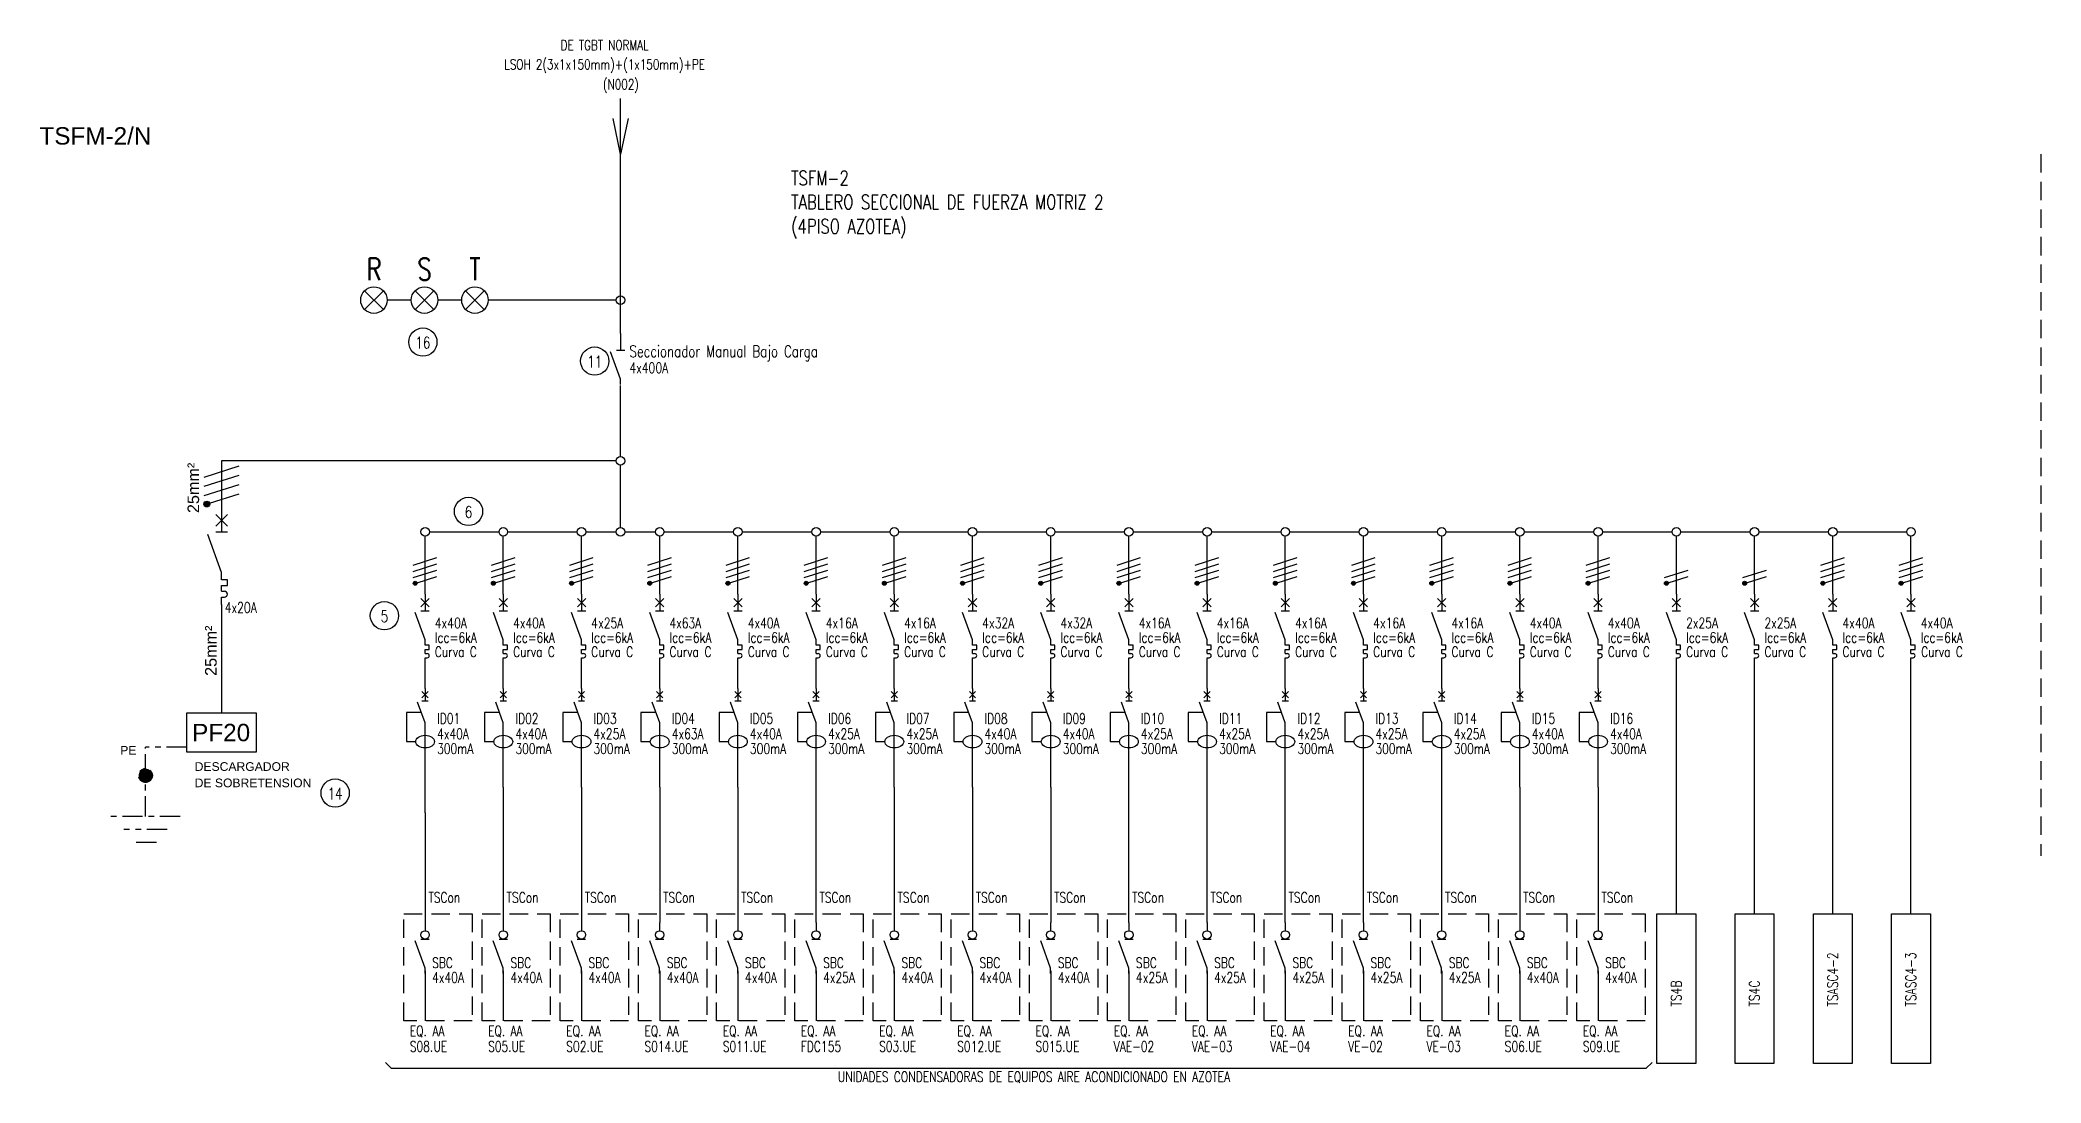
# Model space of a CAD drawing. Extents: x 3690.3 to 3724.8, y 1631.2 to 1649.2.
import ezdxf
from ezdxf.enums import TextEntityAlignment as Align

# ---------------------------------------------------------------- set-up
doc = ezdxf.new("R2010")
doc.units = 0
doc.linetypes.add('OCJ-ESQ UNI-CORREGIDOS IDO.br$0$DASHED', pattern=[19.05, 12.7, -6.35])
doc.linetypes.add('OCJ-ESQ UNI-CORREGIDOS IDO.br$0$EJE_5', pattern=[7.1, 5, -1, 0.1, -1])
for name, color, linetype in [('OCJ-ESQ UNI-CORREGIDOS IDO.br$0$00-IE', 1, 'Continuous'), ('OCJ-ESQ UNI-CORREGIDOS IDO.br$0$00-IE-CABLES', 10, 'Continuous'), ('OCJ-ESQ UNI-CORREGIDOS IDO.br$0$01-ELE-APARATOS', 170, 'Continuous'), ('OCJ-ESQ UNI-CORREGIDOS IDO.br$0$CABLES', 10, 'Continuous'), ('OCJ-ESQ UNI-CORREGIDOS IDO.br$0$ELECTRIC', 4, 'Continuous'), ('OCJ-ESQ UNI-CORREGIDOS IDO.br$0$PAT', 80, 'Continuous'), ('OCJ-ESQ UNI-CORREGIDOS IDO.br$0$TEXTO', 7, 'Continuous'), ('OCJ-ESQ UNI-CORREGIDOS IDO.br$0$Textos', 4, 'Continuous')]:
    doc.layers.add(name, color=color, linetype=linetype)
doc.styles.add('OCJ-ESQ UNI-CORREGIDOS IDO.br$0$ARIAL', font='Arial.ttf', dxfattribs={"height": 0.2})
doc.styles.add('OCJ-ESQ UNI-CORREGIDOS IDO.br$0$COTAS', font='SANSS___.TTF', dxfattribs={"width": 0.7})
doc.styles.add('OCJ-ESQ UNI-CORREGIDOS IDO.br$0$Electricidad', font='ROMANS.SHX', dxfattribs={"width": 0.75, "height": 0.175})

# ---------------------------------------------------------------- blocks, each defined once
blk = doc.blocks.new('OCJ-ESQ UNI-CORREGIDOS IDO.br$0$Unif-Interruptor-Term')
for p, q in [((0, -1.013), (0.045, -1.013)), ((0, -1.103), (0.045, -1.103))]:
    blk.add_line(p, q)
for points in [[(-0.09, 0.177), (0.09, -0.003)], [(-0.09, -0.003), (0.09, 0.177)], [(0, 0.267), (0, -0.093)], [(0, -0.72), (-0.215, -0.128)], [(-0.09, -0.093), (0.09, -0.093)], [(0, -0.833), (0, -0.72)], [(0, -0.923), (0.09, -0.923), (0.09, -0.833), (0, -0.833)], [(0, -1.013), (0, -0.923)], [(0, -1.215), (0, -1.103)]]:
    blk.add_lwpolyline(points)
blk.add_arc((0.045, -1.058), 0.045, 270, 90)
blk = doc.blocks.new('OCJ-ESQ UNI-CORREGIDOS IDO.br$0$Unif-Interruptor-Dif')
for points in [[(-0.068, 0.11), (0.068, -0.025)], [(-0.068, -0.025), (0.068, 0.11)], [(0, 0.177), (0, -0.093)], [(-0.081, -0.343), (-0.405, -0.343), (-0.405, -0.97), (-0.202, -0.97)], [(0, -0.565), (-0.162, -0.121)], [(-0.068, -0.093), (0.068, -0.093)], [(0, -1.308), (0, -0.565)]]:
    blk.add_lwpolyline(points)
blk.add_ellipse((0, -0.97), major_axis=(0.203, 0), ratio=0.670814)
blk = doc.blocks.new('OCJ-ESQ UNI-CORREGIDOS IDO.br$0$ITM')
at = {"layer": 'OCJ-ESQ UNI-CORREGIDOS IDO.br$0$01-ELE-APARATOS'}
for p, q in [((0, 0.225), (0.05, 0.225)), ((0, 0.125), (0.05, 0.125))]:
    blk.add_line(p, q, dxfattribs=at)
for points in [[(-0.1, 1.55), (0.1, 1.35)], [(-0.1, 1.35), (0.1, 1.55)], [(0, 1.65), (0, 1.25)], [(0, 0.55), (-0.239, 1.208)], [(-0.1, 1.25), (0.1, 1.25)], [(0, 0.425), (0, 0.55)], [(0, 0.325), (0.1, 0.325), (0.1, 0.425), (0, 0.425)], [(0, 0.225), (0, 0.325)], [(0, 0), (0, 0.125)]]:
    blk.add_lwpolyline(points, dxfattribs=at)
blk.add_arc((0.05, 0.175), 0.05, 270, 90, dxfattribs=at)
blk = doc.blocks.new('OCJ-ESQ UNI-CORREGIDOS IDO.br$0$SBC')
at = {"layer": 'OCJ-ESQ UNI-CORREGIDOS IDO.br$0$01-ELE-APARATOS'}
for points in [[(3994.316, 1556.345), (3994.316, 1556.201)], [(3994.316, 1555.554), (3994.144, 1556.028)], [(3994.244, 1556.057), (3994.388, 1556.057)], [(3994.316, 1555.464), (3994.316, 1555.554)]]:
    blk.add_lwpolyline(points, dxfattribs=at)
blk.add_circle((3994.316, 1556.129), 0.072, dxfattribs=at)
blk = doc.blocks.new('OCJ-ESQ UNI-CORREGIDOS IDO.br$0$A$C7AFF483F')
for points in [[(0, 0.88), (0, 0.592)], [(0, 0.09), (-0.172, 0.564)], [(-0.072, 0.592), (0.072, 0.592)], [(0, 0), (0, 0.09)]]:
    blk.add_lwpolyline(points)

msp = doc.modelspace()

# ---------------------------------------------------------------- hatches: boundary and pattern name
at = {"layer": 'OCJ-ESQ UNI-CORREGIDOS IDO.br$0$00-IE-CABLES'}
for points in [[(3696.724, 1639.836, 1), (3696.779, 1639.876, 1)], [(3698.074, 1639.836, 1), (3698.129, 1639.876, 1)], [(3699.424, 1639.836, 1), (3699.479, 1639.876, 1)], [(3700.774, 1639.836, 1), (3700.829, 1639.876, 1)], [(3702.124, 1639.836, 1), (3702.179, 1639.876, 1)], [(3703.474, 1639.836, 1), (3703.529, 1639.876, 1)], [(3704.824, 1639.836, 1), (3704.879, 1639.876, 1)], [(3706.174, 1639.836, 1), (3706.229, 1639.876, 1)], [(3707.524, 1639.836, 1), (3707.579, 1639.876, 1)], [(3708.874, 1639.836, 1), (3708.929, 1639.876, 1)], [(3710.224, 1639.836, 1), (3710.279, 1639.876, 1)], [(3711.574, 1639.836, 1), (3711.629, 1639.876, 1)], [(3712.924, 1639.836, 1), (3712.979, 1639.876, 1)], [(3714.274, 1639.836, 1), (3714.329, 1639.876, 1)], [(3715.624, 1639.836, 1), (3715.679, 1639.876, 1)], [(3716.974, 1639.836, 1), (3717.029, 1639.876, 1)], [(3718.326, 1639.836, 1), (3718.38, 1639.876, 1)], [(3719.676, 1639.836, 1), (3719.73, 1639.876, 1)], [(3721.026, 1639.836, 1), (3721.08, 1639.876, 1)], [(3722.376, 1639.836, 1), (3722.431, 1639.876, 1)]]:
    msp.add_hatch(color=256, dxfattribs=at).paths.add_polyline_path(points)
at = {"layer": 'OCJ-ESQ UNI-CORREGIDOS IDO.br$0$CABLES'}
msp.add_hatch(color=256, dxfattribs=at).paths.add_polyline_path([(3693.195, 1641.254, 1), (3693.115, 1641.195, 1)])
at = {"layer": 'OCJ-ESQ UNI-CORREGIDOS IDO.br$0$PAT', "linetype": 'OCJ-ESQ UNI-CORREGIDOS IDO.br$0$EJE_5', "ltscale": 0.07}
h = msp.add_hatch(color=256, dxfattribs=at)
h.paths.add_polyline_path([(3691.976, 1636.539), (3692.216, 1636.539, 1)])
h.paths.add_polyline_path([(3692.216, 1636.539), (3692.096, 1636.539), (3692.096, 1636.419, 0.414214)])
h.paths.add_polyline_path([(3692.096, 1636.539), (3691.976, 1636.539, 0.414214), (3692.096, 1636.419)])

# ---------------------------------------------------------------- linework, layer by layer
at = {"layer": 'OCJ-ESQ UNI-CORREGIDOS IDO.br$0$00-IE'}
for p, q in [((3700.223, 1641.968), (3693.409, 1641.968)), ((3693.409, 1641.968), (3693.409, 1641.142)), ((3693.409, 1639.492), (3693.409, 1637.621))]:
    msp.add_line(p, q, dxfattribs=at)
at = {"layer": 'OCJ-ESQ UNI-CORREGIDOS IDO.br$0$00-IE-CABLES'}
for p, q in [((3700.298, 1644.168), (3700.298, 1645.17)), ((3696.683, 1644.743), (3696.269, 1644.743)), ((3697.555, 1644.743), (3697.141, 1644.743)), ((3700.223, 1644.743), (3698.012, 1644.743)), ((3700.298, 1642.632), (3700.298, 1643.27)), ((3700.298, 1642.042), (3700.298, 1642.632)), ((3700.298, 1640.817), (3700.298, 1641.894)), ((3696.923, 1639.667), (3696.923, 1640.669)), ((3696.997, 1640.743), (3698.198, 1640.743)), ((3698.273, 1639.667), (3698.273, 1640.669)), ((3698.347, 1640.743), (3699.548, 1640.743)), ((3699.623, 1639.667), (3699.623, 1640.669)), ((3699.697, 1640.743), (3700.223, 1640.743)), ((3699.697, 1640.743), (3700.223, 1640.743)), ((3700.372, 1640.743), (3700.898, 1640.743)), ((3700.973, 1639.667), (3700.973, 1640.669)), ((3701.047, 1640.743), (3702.248, 1640.743)), ((3702.323, 1639.667), (3702.323, 1640.669)), ((3702.397, 1640.743), (3703.598, 1640.743)), ((3703.673, 1639.667), (3703.673, 1640.669)), ((3703.747, 1640.743), (3704.948, 1640.743)), ((3705.023, 1639.667), (3705.023, 1640.669)), ((3705.097, 1640.743), (3706.298, 1640.743)), ((3706.373, 1639.667), (3706.373, 1640.669)), ((3706.447, 1640.743), (3707.648, 1640.743)), ((3707.723, 1639.667), (3707.723, 1640.669)), ((3707.797, 1640.743), (3708.998, 1640.743)), ((3709.073, 1639.667), (3709.073, 1640.669)), ((3709.147, 1640.743), (3710.348, 1640.743)), ((3710.423, 1639.667), (3710.423, 1640.669)), ((3710.497, 1640.743), (3711.698, 1640.743)), ((3711.773, 1639.667), (3711.773, 1640.669)), ((3711.847, 1640.743), (3713.048, 1640.743)), ((3713.123, 1639.667), (3713.123, 1640.669)), ((3713.197, 1640.743), (3714.398, 1640.743)), ((3714.473, 1639.667), (3714.473, 1640.669)), ((3714.547, 1640.743), (3715.748, 1640.743)), ((3715.823, 1639.667), (3715.823, 1640.669)), ((3715.897, 1640.743), (3717.098, 1640.743)), ((3717.173, 1639.667), (3717.173, 1640.669)), ((3717.247, 1640.743), (3718.448, 1640.743)), ((3718.524, 1639.667), (3718.524, 1640.669)), ((3718.598, 1640.743), (3719.8, 1640.743)), ((3719.874, 1639.667), (3719.874, 1640.669)), ((3719.948, 1640.743), (3721.15, 1640.743)), ((3721.224, 1639.667), (3721.224, 1640.669)), ((3721.298, 1640.743), (3722.5, 1640.743)), ((3722.575, 1639.667), (3722.575, 1640.669)), ((3696.923, 1638.041), (3696.923, 1638.526)), ((3698.273, 1638.041), (3698.273, 1638.526)), ((3699.623, 1638.041), (3699.623, 1638.526)), ((3700.973, 1638.041), (3700.973, 1638.526)), ((3702.323, 1638.041), (3702.323, 1638.526)), ((3703.673, 1638.041), (3703.673, 1638.526)), ((3705.023, 1638.041), (3705.023, 1638.526)), ((3706.373, 1638.041), (3706.373, 1638.526)), ((3707.723, 1638.041), (3707.723, 1638.526)), ((3709.073, 1638.041), (3709.073, 1638.526)), ((3710.423, 1638.041), (3710.423, 1638.526)), ((3711.773, 1638.041), (3711.773, 1638.526)), ((3713.123, 1638.041), (3713.123, 1638.526)), ((3714.473, 1638.041), (3714.473, 1638.526)), ((3715.823, 1638.041), (3715.823, 1638.526)), ((3717.173, 1638.041), (3717.173, 1638.526)), ((3718.524, 1634.152), (3718.524, 1638.481)), ((3719.874, 1634.152), (3719.874, 1638.481)), ((3721.224, 1634.152), (3721.224, 1638.481)), ((3722.575, 1634.152), (3722.575, 1638.481)), ((3696.923, 1636.34), (3696.923, 1637.142)), ((3698.273, 1636.34), (3698.273, 1637.142)), ((3699.623, 1636.34), (3699.623, 1637.142)), ((3700.973, 1636.34), (3700.973, 1637.142)), ((3702.323, 1636.34), (3702.323, 1637.142)), ((3703.673, 1634.004), (3703.673, 1637.142)), ((3705.023, 1636.34), (3705.023, 1637.142)), ((3706.373, 1636.34), (3706.373, 1637.142)), ((3707.723, 1636.34), (3707.723, 1637.142)), ((3709.073, 1634.004), (3709.073, 1637.142)), ((3710.423, 1634.004), (3710.423, 1637.142)), ((3711.773, 1634.004), (3711.773, 1637.142)), ((3713.123, 1634.004), (3713.123, 1637.142)), ((3714.473, 1634.004), (3714.473, 1637.142)), ((3715.823, 1636.34), (3715.823, 1637.142)), ((3717.173, 1636.34), (3717.173, 1637.142)), ((3696.923, 1635.895), (3696.923, 1636.697)), ((3698.273, 1636.34), (3698.273, 1634.004)), ((3699.623, 1636.34), (3699.623, 1634.004)), ((3700.973, 1636.34), (3700.973, 1634.004)), ((3702.323, 1636.34), (3702.323, 1634.004)), ((3705.023, 1636.34), (3705.023, 1634.004)), ((3706.373, 1636.34), (3706.373, 1634.004)), ((3707.723, 1636.34), (3707.723, 1634.004)), ((3715.823, 1636.34), (3715.823, 1634.004)), ((3717.173, 1636.34), (3717.173, 1634.004)), ((3696.923, 1635.895), (3696.923, 1634.004)), ((3696.923, 1633.165), (3696.923, 1632.306)), ((3698.273, 1633.165), (3698.273, 1632.306)), ((3699.623, 1633.165), (3699.623, 1632.306)), ((3700.973, 1633.165), (3700.973, 1632.306)), ((3702.323, 1633.165), (3702.323, 1632.306)), ((3703.673, 1633.165), (3703.673, 1632.306)), ((3705.023, 1633.165), (3705.023, 1632.306)), ((3706.373, 1633.165), (3706.373, 1632.306)), ((3707.723, 1633.165), (3707.723, 1632.306)), ((3709.073, 1633.165), (3709.073, 1632.306)), ((3710.423, 1633.165), (3710.423, 1632.306)), ((3711.773, 1633.165), (3711.773, 1632.306)), ((3713.123, 1633.165), (3713.123, 1632.306)), ((3714.473, 1633.165), (3714.473, 1632.306)), ((3715.823, 1633.165), (3715.823, 1632.306)), ((3717.173, 1633.165), (3717.173, 1632.306))]:
    msp.add_line(p, q, dxfattribs=at)
for points in [[(3700.298, 1644.743), (3700.298, 1648.221)], [(3700.428, 1647.879), (3700.298, 1647.261), (3700.167, 1647.879)], [(3696.719, 1640.17), (3697.126, 1640.299)], [(3696.719, 1640.062), (3697.126, 1640.191)], [(3698.069, 1640.17), (3698.476, 1640.299)], [(3698.069, 1640.062), (3698.476, 1640.191)], [(3699.419, 1640.17), (3699.826, 1640.299)], [(3699.419, 1640.062), (3699.826, 1640.191)], [(3700.769, 1640.17), (3701.176, 1640.299)], [(3700.769, 1640.062), (3701.176, 1640.191)], [(3702.119, 1640.17), (3702.526, 1640.299)], [(3702.119, 1640.062), (3702.526, 1640.191)], [(3703.469, 1640.17), (3703.876, 1640.299)], [(3703.469, 1640.062), (3703.876, 1640.191)], [(3704.819, 1640.17), (3705.226, 1640.299)], [(3704.819, 1640.062), (3705.226, 1640.191)], [(3706.169, 1640.17), (3706.576, 1640.299)], [(3706.169, 1640.062), (3706.576, 1640.191)], [(3707.519, 1640.17), (3707.926, 1640.299)], [(3707.519, 1640.062), (3707.926, 1640.191)], [(3708.869, 1640.17), (3709.276, 1640.299)], [(3708.869, 1640.062), (3709.276, 1640.191)], [(3710.219, 1640.17), (3710.626, 1640.299)], [(3710.219, 1640.062), (3710.626, 1640.191)], [(3711.569, 1640.17), (3711.976, 1640.299)], [(3711.569, 1640.062), (3711.976, 1640.191)], [(3712.919, 1640.17), (3713.326, 1640.299)], [(3712.919, 1640.062), (3713.326, 1640.191)], [(3714.269, 1640.17), (3714.676, 1640.299)], [(3714.269, 1640.062), (3714.676, 1640.191)], [(3715.619, 1640.17), (3716.026, 1640.299)], [(3715.619, 1640.062), (3716.026, 1640.191)], [(3716.969, 1640.17), (3717.376, 1640.299)], [(3716.969, 1640.062), (3717.376, 1640.191)], [(3721.021, 1640.17), (3721.428, 1640.299)], [(3721.021, 1640.062), (3721.428, 1640.191)], [(3722.372, 1640.17), (3722.779, 1640.299)], [(3722.372, 1640.062), (3722.779, 1640.191)], [(3696.719, 1639.954), (3697.126, 1640.083)], [(3696.783, 1639.866), (3697.126, 1639.975)], [(3698.069, 1639.954), (3698.476, 1640.083)], [(3698.133, 1639.866), (3698.476, 1639.975)], [(3699.419, 1639.954), (3699.826, 1640.083)], [(3699.483, 1639.866), (3699.826, 1639.975)], [(3700.769, 1639.954), (3701.176, 1640.083)], [(3700.833, 1639.866), (3701.176, 1639.975)], [(3702.119, 1639.954), (3702.526, 1640.083)], [(3702.183, 1639.866), (3702.526, 1639.975)], [(3703.469, 1639.954), (3703.876, 1640.083)], [(3703.533, 1639.866), (3703.876, 1639.975)], [(3704.819, 1639.954), (3705.226, 1640.083)], [(3704.883, 1639.866), (3705.226, 1639.975)], [(3706.169, 1639.954), (3706.576, 1640.083)], [(3706.233, 1639.866), (3706.576, 1639.975)], [(3707.519, 1639.954), (3707.926, 1640.083)], [(3707.583, 1639.866), (3707.926, 1639.975)], [(3708.869, 1639.954), (3709.276, 1640.083)], [(3708.933, 1639.866), (3709.276, 1639.975)], [(3710.219, 1639.954), (3710.626, 1640.083)], [(3710.283, 1639.866), (3710.626, 1639.975)], [(3711.569, 1639.954), (3711.976, 1640.083)], [(3711.633, 1639.866), (3711.976, 1639.975)], [(3712.919, 1639.954), (3713.326, 1640.083)], [(3712.983, 1639.866), (3713.326, 1639.975)], [(3714.269, 1639.954), (3714.676, 1640.083)], [(3714.333, 1639.866), (3714.676, 1639.975)], [(3715.619, 1639.954), (3716.026, 1640.083)], [(3715.683, 1639.866), (3716.026, 1639.975)], [(3716.969, 1639.954), (3717.376, 1640.083)], [(3717.033, 1639.866), (3717.376, 1639.975)], [(3718.321, 1639.954), (3718.728, 1640.083)], [(3718.385, 1639.866), (3718.728, 1639.975)], [(3719.671, 1639.954), (3720.078, 1640.083)], [(3719.735, 1639.866), (3720.078, 1639.975)], [(3721.021, 1639.954), (3721.428, 1640.083)], [(3721.085, 1639.866), (3721.428, 1639.975)], [(3722.372, 1639.954), (3722.779, 1640.083)], [(3722.436, 1639.866), (3722.779, 1639.975)]]:
    msp.add_lwpolyline(points, dxfattribs=at)
at = {"layer": 'OCJ-ESQ UNI-CORREGIDOS IDO.br$0$00-IE-CABLES', "color": 3}
msp.add_lwpolyline([(3692.81, 1637.621), (3694.007, 1637.621), (3694.007, 1636.94), (3692.81, 1636.94)], close=True, dxfattribs=at)
at = {"layer": 'OCJ-ESQ UNI-CORREGIDOS IDO.br$0$00-IE-CABLES'}
for centre, radius in [((3700.298, 1644.743), 0.0741), ((3700.298, 1641.968), 0.0741), ((3696.923, 1640.743), 0.0741), ((3698.273, 1640.743), 0.0741), ((3699.623, 1640.743), 0.0741), ((3700.298, 1640.743), 0.0741), ((3700.973, 1640.743), 0.0741), ((3702.323, 1640.743), 0.0741), ((3703.673, 1640.743), 0.0741), ((3705.023, 1640.743), 0.0741), ((3706.373, 1640.743), 0.0741), ((3707.723, 1640.743), 0.0741), ((3709.073, 1640.743), 0.0741), ((3710.423, 1640.743), 0.0741), ((3711.773, 1640.743), 0.0741), ((3713.123, 1640.743), 0.0741), ((3714.473, 1640.743), 0.0741), ((3715.823, 1640.743), 0.0741), ((3717.173, 1640.743), 0.0741), ((3718.524, 1640.743), 0.0741), ((3719.874, 1640.743), 0.0741), ((3721.224, 1640.743), 0.0741), ((3722.575, 1640.743), 0.0741), ((3696.751, 1639.856), 0.0338), ((3698.101, 1639.856), 0.0338), ((3699.451, 1639.856), 0.0338), ((3700.801, 1639.856), 0.0338), ((3702.151, 1639.856), 0.0338), ((3703.501, 1639.856), 0.0338), ((3704.851, 1639.856), 0.0338), ((3706.201, 1639.856), 0.0338), ((3707.551, 1639.856), 0.0338), ((3708.901, 1639.856), 0.0338), ((3710.251, 1639.856), 0.0338), ((3711.601, 1639.856), 0.0338), ((3712.951, 1639.856), 0.0338), ((3714.301, 1639.856), 0.0338), ((3715.651, 1639.856), 0.0338), ((3717.001, 1639.856), 0.0338), ((3718.353, 1639.856), 0.0338), ((3719.703, 1639.856), 0.0338), ((3721.053, 1639.856), 0.0338), ((3722.404, 1639.856), 0.0338)]:
    msp.add_circle(centre, radius, dxfattribs=at)
at = {"layer": 'OCJ-ESQ UNI-CORREGIDOS IDO.br$0$01-ELE-APARATOS'}
for p, q in [((3696.202, 1644.582), (3695.879, 1644.905)), ((3695.879, 1644.582), (3696.202, 1644.905)), ((3697.074, 1644.582), (3696.75, 1644.905)), ((3696.75, 1644.582), (3697.074, 1644.905)), ((3697.945, 1644.582), (3697.622, 1644.905)), ((3697.622, 1644.582), (3697.945, 1644.905))]:
    msp.add_line(p, q, dxfattribs=at)
for centre in [(3696.04, 1644.743), (3696.912, 1644.743), (3697.784, 1644.743)]:
    msp.add_circle(centre, 0.229, dxfattribs=at)
at = {"layer": 'OCJ-ESQ UNI-CORREGIDOS IDO.br$0$CABLES'}
for points in [[(3693.107, 1641.689), (3693.71, 1641.88)], [(3693.107, 1641.529), (3693.71, 1641.72)], [(3693.107, 1641.369), (3693.71, 1641.56)], [(3693.203, 1641.239), (3693.71, 1641.4)]]:
    msp.add_lwpolyline(points, dxfattribs=at)
msp.add_circle((3693.155, 1641.224), 0.05, dxfattribs=at)
at = {"layer": 'OCJ-ESQ UNI-CORREGIDOS IDO.br$0$ELECTRIC'}
for p, q in [((3718.19, 1634.152), (3718.859, 1634.152)), ((3718.19, 1631.569), (3718.19, 1634.152)), ((3718.859, 1634.152), (3718.859, 1631.569)), ((3719.54, 1634.152), (3720.209, 1634.152)), ((3719.54, 1631.569), (3719.54, 1634.152)), ((3720.209, 1634.152), (3720.209, 1631.569)), ((3720.89, 1634.152), (3721.559, 1634.152)), ((3720.89, 1631.569), (3720.89, 1634.152)), ((3721.559, 1634.152), (3721.559, 1631.569)), ((3722.24, 1634.152), (3722.91, 1634.152)), ((3722.24, 1631.569), (3722.24, 1634.152)), ((3722.91, 1634.152), (3722.91, 1631.569)), ((3718.859, 1631.569), (3718.19, 1631.569)), ((3720.209, 1631.569), (3719.54, 1631.569)), ((3721.559, 1631.569), (3720.89, 1631.569)), ((3722.91, 1631.569), (3722.24, 1631.569))]:
    msp.add_line(p, q, dxfattribs=at)
at = {"layer": 'OCJ-ESQ UNI-CORREGIDOS IDO.br$0$ELECTRIC', "linetype": 'OCJ-ESQ UNI-CORREGIDOS IDO.br$0$DASHED', "ltscale": 0.025}
msp.add_lwpolyline([(3724.819, 1647.261), (3724.819, 1635.151)], dxfattribs=at)
for points in [[(3696.556, 1634.152), (3697.734, 1634.152), (3697.734, 1632.306), (3696.556, 1632.306)], [(3697.906, 1634.152), (3699.084, 1634.152), (3699.084, 1632.306), (3697.906, 1632.306)], [(3699.256, 1634.152), (3700.434, 1634.152), (3700.434, 1632.306), (3699.256, 1632.306)], [(3700.606, 1634.152), (3701.784, 1634.152), (3701.784, 1632.306), (3700.606, 1632.306)], [(3701.956, 1634.152), (3703.134, 1634.152), (3703.134, 1632.306), (3701.956, 1632.306)], [(3703.306, 1634.152), (3704.484, 1634.152), (3704.484, 1632.306), (3703.306, 1632.306)], [(3704.656, 1634.152), (3705.834, 1634.152), (3705.834, 1632.306), (3704.656, 1632.306)], [(3706.006, 1634.152), (3707.184, 1634.152), (3707.184, 1632.306), (3706.006, 1632.306)], [(3707.356, 1634.152), (3708.534, 1634.152), (3708.534, 1632.306), (3707.356, 1632.306)], [(3708.706, 1634.152), (3709.884, 1634.152), (3709.884, 1632.306), (3708.706, 1632.306)], [(3710.056, 1634.152), (3711.234, 1634.152), (3711.234, 1632.306), (3710.056, 1632.306)], [(3711.406, 1634.152), (3712.584, 1634.152), (3712.584, 1632.306), (3711.406, 1632.306)], [(3712.756, 1634.152), (3713.934, 1634.152), (3713.934, 1632.306), (3712.756, 1632.306)], [(3714.106, 1634.152), (3715.284, 1634.152), (3715.284, 1632.306), (3714.106, 1632.306)], [(3715.456, 1634.152), (3716.634, 1634.152), (3716.634, 1632.306), (3715.456, 1632.306)], [(3716.806, 1634.152), (3717.984, 1634.152), (3717.984, 1632.306), (3716.806, 1632.306)]]:
    msp.add_lwpolyline(points, close=True, dxfattribs=at)
at = {"layer": 'OCJ-ESQ UNI-CORREGIDOS IDO.br$0$PAT', "linetype": 'OCJ-ESQ UNI-CORREGIDOS IDO.br$0$EJE_5', "ltscale": 0.07}
for p, q in [((3692.81, 1637.026), (3692.096, 1637.026)), ((3692.096, 1636.556), (3692.096, 1637.026)), ((3692.096, 1635.831), (3692.096, 1636.539)), ((3692.696, 1635.831), (3691.496, 1635.831)), ((3692.471, 1635.606), (3691.721, 1635.606)), ((3692.284, 1635.381), (3691.909, 1635.381))]:
    msp.add_line(p, q, dxfattribs=at)
msp.add_circle((3692.096, 1636.539), 0.12, dxfattribs=at)
msp.add_circle((3692.096, 1636.539), 0.12, dxfattribs=at)
at = {"layer": 'OCJ-ESQ UNI-CORREGIDOS IDO.br$0$TEXTO'}
msp.add_lwpolyline([(3718.109, 1631.586), (3717.995, 1631.48), (3696.344, 1631.48), (3696.238, 1631.586)], dxfattribs=at)
for centre in [(3696.884, 1644.018), (3699.851, 1643.69), (3697.672, 1641.096), (3696.221, 1639.296), (3695.37, 1636.236)]:
    msp.add_circle(centre, 0.244, dxfattribs=at)

# ---------------------------------------------------------------- block references
for p in [(-297.394, 77.659), (-296.044, 77.659), (-294.694, 77.659), (-293.344, 77.659), (-291.994, 77.659), (-290.644, 77.659), (-289.294, 77.659), (-287.944, 77.659), (-286.594, 77.659), (-285.244, 77.659), (-283.894, 77.659), (-282.544, 77.659), (-281.194, 77.659), (-279.844, 77.659), (-278.494, 77.659), (-277.144, 77.659)]:
    msp.add_blockref('OCJ-ESQ UNI-CORREGIDOS IDO.br$0$SBC', p)
at = {"layer": 'OCJ-ESQ UNI-CORREGIDOS IDO.br$0$01-ELE-APARATOS'}
for name, p in [('OCJ-ESQ UNI-CORREGIDOS IDO.br$0$A$C7AFF483F', (3700.298, 1643.288)), ('OCJ-ESQ UNI-CORREGIDOS IDO.br$0$ITM', (3693.409, 1639.492))]:
    msp.add_blockref(name, p, dxfattribs=at)
at = {"layer": 'OCJ-ESQ UNI-CORREGIDOS IDO.br$0$01-ELE-APARATOS', "xscale": 0.7999999999999546, "yscale": 0.7999999999999546, "zscale": 0.7999999999999546}
for name, p in [('OCJ-ESQ UNI-CORREGIDOS IDO.br$0$Unif-Interruptor-Term', (3696.923, 1639.453)), ('OCJ-ESQ UNI-CORREGIDOS IDO.br$0$Unif-Interruptor-Term', (3698.273, 1639.453)), ('OCJ-ESQ UNI-CORREGIDOS IDO.br$0$Unif-Interruptor-Term', (3699.623, 1639.453)), ('OCJ-ESQ UNI-CORREGIDOS IDO.br$0$Unif-Interruptor-Term', (3700.973, 1639.453)), ('OCJ-ESQ UNI-CORREGIDOS IDO.br$0$Unif-Interruptor-Term', (3702.323, 1639.453)), ('OCJ-ESQ UNI-CORREGIDOS IDO.br$0$Unif-Interruptor-Term', (3703.673, 1639.453)), ('OCJ-ESQ UNI-CORREGIDOS IDO.br$0$Unif-Interruptor-Term', (3705.023, 1639.453)), ('OCJ-ESQ UNI-CORREGIDOS IDO.br$0$Unif-Interruptor-Term', (3706.373, 1639.453)), ('OCJ-ESQ UNI-CORREGIDOS IDO.br$0$Unif-Interruptor-Term', (3707.723, 1639.453)), ('OCJ-ESQ UNI-CORREGIDOS IDO.br$0$Unif-Interruptor-Term', (3709.073, 1639.453)), ('OCJ-ESQ UNI-CORREGIDOS IDO.br$0$Unif-Interruptor-Term', (3710.423, 1639.453)), ('OCJ-ESQ UNI-CORREGIDOS IDO.br$0$Unif-Interruptor-Term', (3711.773, 1639.453)), ('OCJ-ESQ UNI-CORREGIDOS IDO.br$0$Unif-Interruptor-Term', (3713.123, 1639.453)), ('OCJ-ESQ UNI-CORREGIDOS IDO.br$0$Unif-Interruptor-Term', (3714.473, 1639.453)), ('OCJ-ESQ UNI-CORREGIDOS IDO.br$0$Unif-Interruptor-Term', (3715.823, 1639.453)), ('OCJ-ESQ UNI-CORREGIDOS IDO.br$0$Unif-Interruptor-Term', (3717.173, 1639.453)), ('OCJ-ESQ UNI-CORREGIDOS IDO.br$0$Unif-Interruptor-Term', (3718.524, 1639.453)), ('OCJ-ESQ UNI-CORREGIDOS IDO.br$0$Unif-Interruptor-Term', (3719.874, 1639.453)), ('OCJ-ESQ UNI-CORREGIDOS IDO.br$0$Unif-Interruptor-Term', (3721.224, 1639.453)), ('OCJ-ESQ UNI-CORREGIDOS IDO.br$0$Unif-Interruptor-Term', (3722.575, 1639.453)), ('OCJ-ESQ UNI-CORREGIDOS IDO.br$0$Unif-Interruptor-Dif', (3696.923, 1637.899)), ('OCJ-ESQ UNI-CORREGIDOS IDO.br$0$Unif-Interruptor-Dif', (3698.273, 1637.899)), ('OCJ-ESQ UNI-CORREGIDOS IDO.br$0$Unif-Interruptor-Dif', (3699.623, 1637.899)), ('OCJ-ESQ UNI-CORREGIDOS IDO.br$0$Unif-Interruptor-Dif', (3700.973, 1637.899)), ('OCJ-ESQ UNI-CORREGIDOS IDO.br$0$Unif-Interruptor-Dif', (3702.323, 1637.899)), ('OCJ-ESQ UNI-CORREGIDOS IDO.br$0$Unif-Interruptor-Dif', (3703.673, 1637.899)), ('OCJ-ESQ UNI-CORREGIDOS IDO.br$0$Unif-Interruptor-Dif', (3705.023, 1637.899)), ('OCJ-ESQ UNI-CORREGIDOS IDO.br$0$Unif-Interruptor-Dif', (3706.373, 1637.899)), ('OCJ-ESQ UNI-CORREGIDOS IDO.br$0$Unif-Interruptor-Dif', (3707.723, 1637.899)), ('OCJ-ESQ UNI-CORREGIDOS IDO.br$0$Unif-Interruptor-Dif', (3709.073, 1637.899)), ('OCJ-ESQ UNI-CORREGIDOS IDO.br$0$Unif-Interruptor-Dif', (3710.423, 1637.899)), ('OCJ-ESQ UNI-CORREGIDOS IDO.br$0$Unif-Interruptor-Dif', (3711.773, 1637.899)), ('OCJ-ESQ UNI-CORREGIDOS IDO.br$0$Unif-Interruptor-Dif', (3713.123, 1637.899)), ('OCJ-ESQ UNI-CORREGIDOS IDO.br$0$Unif-Interruptor-Dif', (3714.473, 1637.899)), ('OCJ-ESQ UNI-CORREGIDOS IDO.br$0$Unif-Interruptor-Dif', (3715.823, 1637.899)), ('OCJ-ESQ UNI-CORREGIDOS IDO.br$0$Unif-Interruptor-Dif', (3717.173, 1637.899))]:
    msp.add_blockref(name, p, dxfattribs=at)

# ---------------------------------------------------------------- texts
at = {"layer": 'OCJ-ESQ UNI-CORREGIDOS IDO.br$0$TEXTO', "style": 'OCJ-ESQ UNI-CORREGIDOS IDO.br$0$Electricidad', "width": 0.75}
for s, height, p in [('DE TGBT NORMAL', 0.175, (3700.022, 1649.056)), ('LSOH 2(3x1x150mm)+(1x150mm)+PE', 0.175, (3700.022, 1648.723)), ('(N002)', 0.175, (3700.304, 1648.378)), ('R', 0.38, (3696.042, 1645.087)), ('S', 0.38, (3696.914, 1645.087)), ('T', 0.38, (3697.785, 1645.087)), ('16', 0.2, (3696.884, 1643.908)), ('11', 0.2, (3699.851, 1643.58)), ('14', 0.2, (3695.37, 1636.126)), ('UNIDADES CONDENSADORAS DE EQUIPOS AIRE ACONDICIONADO EN AZOTEA ', 0.18, (3707.481, 1631.249))]:
    msp.add_text(s, height=height, dxfattribs=at).set_placement(p, align=Align.CENTER)
at = {"layer": 'OCJ-ESQ UNI-CORREGIDOS IDO.br$0$TEXTO', "style": 'OCJ-ESQ UNI-CORREGIDOS IDO.br$0$ARIAL'}
for s, height, p in [('TSFM-2/N', 0.3, (3690.265, 1647.427)), ('PE', 0.15, (3691.66, 1636.899)), ('DESCARGADOR ', 0.15, (3692.945, 1636.618)), ('DE SOBRETENSION', 0.15, (3692.945, 1636.336))]:
    msp.add_text(s, height=height, dxfattribs=at).set_placement(p)
at = {"layer": 'OCJ-ESQ UNI-CORREGIDOS IDO.br$0$TEXTO', "style": 'OCJ-ESQ UNI-CORREGIDOS IDO.br$0$Electricidad', "width": 0.75}
for s, height, p in [('TSFM-2', 0.25, (3703.241, 1646.725)), ('TABLERO SECCIONAL DE FUERZA MOTRIZ 2', 0.25, (3703.241, 1646.31)), ('(4PISO AZOTEA)', 0.25, (3703.241, 1645.892)), ('Seccionador Manual Bajo Carga', 0.2, (3700.451, 1643.758)), ('4x400A', 0.18, (3700.452, 1643.484)), ('6', 0.2, (3697.608, 1640.986)), ('4x20A', 0.18, (3693.466, 1639.348)), ('5', 0.2, (3696.157, 1639.186)), ('4x40A', 0.18, (3697.092, 1639.08)), ('4x40A', 0.18, (3698.442, 1639.08)), ('4x25A', 0.18, (3699.792, 1639.08)), ('4x63A', 0.18, (3701.142, 1639.08)), ('4x40A', 0.18, (3702.492, 1639.08)), ('4x16A', 0.18, (3703.842, 1639.08)), ('4x16A', 0.18, (3705.192, 1639.08)), ('4x32A', 0.18, (3706.542, 1639.08)), ('4x32A', 0.18, (3707.892, 1639.08)), ('4x16A', 0.18, (3709.242, 1639.08)), ('4x16A', 0.18, (3710.592, 1639.08)), ('4x16A', 0.18, (3711.942, 1639.08)), ('4x16A', 0.18, (3713.292, 1639.08)), ('4x16A', 0.18, (3714.642, 1639.08)), ('4x40A', 0.18, (3715.992, 1639.08)), ('4x40A', 0.18, (3717.342, 1639.08)), ('2x25A', 0.18, (3718.694, 1639.08)), ('2x25A', 0.18, (3720.044, 1639.08)), ('4x40A', 0.18, (3721.394, 1639.08)), ('4x40A', 0.18, (3722.745, 1639.08)), ('Icc=6kA', 0.18, (3697.092, 1638.829)), ('Icc=6kA', 0.18, (3698.442, 1638.829)), ('Icc=6kA', 0.18, (3699.792, 1638.829)), ('Icc=6kA', 0.18, (3701.142, 1638.829)), ('Icc=6kA', 0.18, (3702.492, 1638.829)), ('Icc=6kA', 0.18, (3703.842, 1638.829)), ('Icc=6kA', 0.18, (3705.192, 1638.829)), ('Icc=6kA', 0.18, (3706.542, 1638.829)), ('Icc=6kA', 0.18, (3707.892, 1638.829)), ('Icc=6kA', 0.18, (3709.242, 1638.829)), ('Icc=6kA', 0.18, (3710.592, 1638.829)), ('Icc=6kA', 0.18, (3711.942, 1638.829)), ('Icc=6kA', 0.18, (3713.292, 1638.829)), ('Icc=6kA', 0.18, (3714.642, 1638.829)), ('Icc=6kA', 0.18, (3715.992, 1638.829)), ('Icc=6kA', 0.18, (3717.342, 1638.829)), ('Icc=6kA', 0.18, (3718.694, 1638.829)), ('Icc=6kA', 0.18, (3720.044, 1638.829)), ('Icc=6kA', 0.18, (3721.394, 1638.829)), ('Icc=6kA', 0.18, (3722.745, 1638.829)), ('Curva C', 0.18, (3697.092, 1638.584)), ('Curva C', 0.18, (3698.442, 1638.584)), ('Curva C', 0.18, (3699.792, 1638.584)), ('Curva C', 0.18, (3701.142, 1638.584)), ('Curva C', 0.18, (3702.492, 1638.584)), ('Curva C', 0.18, (3703.842, 1638.584)), ('Curva C', 0.18, (3705.192, 1638.584)), ('Curva C', 0.18, (3706.542, 1638.584)), ('Curva C', 0.18, (3707.892, 1638.584)), ('Curva C', 0.18, (3709.242, 1638.584)), ('Curva C', 0.18, (3710.592, 1638.584)), ('Curva C', 0.18, (3711.942, 1638.584)), ('Curva C', 0.18, (3713.292, 1638.584)), ('Curva C', 0.18, (3714.642, 1638.584)), ('Curva C', 0.18, (3715.992, 1638.584)), ('Curva C', 0.18, (3717.342, 1638.584)), ('Curva C', 0.18, (3718.694, 1638.584)), ('Curva C', 0.18, (3720.044, 1638.584)), ('Curva C', 0.18, (3721.394, 1638.584)), ('Curva C', 0.18, (3722.749, 1638.584)), ('ID01', 0.18, (3697.131, 1637.433)), ('ID02', 0.18, (3698.481, 1637.433)), ('ID03', 0.18, (3699.831, 1637.433)), ('ID04', 0.18, (3701.181, 1637.433)), ('ID05', 0.18, (3702.531, 1637.433)), ('ID06', 0.18, (3703.881, 1637.433)), ('ID07', 0.18, (3705.231, 1637.433)), ('ID08', 0.18, (3706.581, 1637.433)), ('ID09', 0.18, (3707.931, 1637.433)), ('ID10', 0.18, (3709.281, 1637.433)), ('ID11', 0.18, (3710.631, 1637.433)), ('ID12', 0.18, (3711.981, 1637.433)), ('ID13', 0.18, (3713.331, 1637.433)), ('ID14', 0.18, (3714.681, 1637.433)), ('ID15', 0.18, (3716.031, 1637.433)), ('ID16', 0.18, (3717.381, 1637.433)), ('4x40A', 0.18, (3697.131, 1637.168)), ('300mA', 0.18, (3697.131, 1636.911)), ('4x40A', 0.18, (3698.481, 1637.168)), ('300mA', 0.18, (3698.481, 1636.911)), ('4x25A', 0.18, (3699.831, 1637.168)), ('300mA', 0.18, (3699.831, 1636.911)), ('4x63A', 0.18, (3701.181, 1637.168)), ('300mA', 0.18, (3701.181, 1636.911)), ('4x40A', 0.18, (3702.531, 1637.168)), ('300mA', 0.18, (3702.531, 1636.911)), ('4x25A', 0.18, (3703.881, 1637.168)), ('300mA', 0.18, (3703.881, 1636.911)), ('4x25A', 0.18, (3705.231, 1637.168)), ('300mA', 0.18, (3705.231, 1636.911)), ('4x40A', 0.18, (3706.581, 1637.168)), ('300mA', 0.18, (3706.581, 1636.911)), ('4x40A', 0.18, (3707.931, 1637.168)), ('300mA', 0.18, (3707.931, 1636.911)), ('4x25A', 0.18, (3709.281, 1637.168)), ('300mA', 0.18, (3709.281, 1636.911)), ('4x25A', 0.18, (3710.631, 1637.168)), ('300mA', 0.18, (3710.631, 1636.911)), ('4x25A', 0.18, (3711.981, 1637.168)), ('300mA', 0.18, (3711.981, 1636.911)), ('4x25A', 0.18, (3713.331, 1637.168)), ('300mA', 0.18, (3713.331, 1636.911)), ('4x25A', 0.18, (3714.681, 1637.168)), ('300mA', 0.18, (3714.681, 1636.911)), ('4x40A', 0.18, (3716.031, 1637.168)), ('300mA', 0.18, (3716.031, 1636.911)), ('4x40A', 0.18, (3717.381, 1637.168)), ('300mA', 0.18, (3717.381, 1636.911)), ('TSCon', 0.18, (3696.98, 1634.345)), ('TSCon', 0.18, (3698.33, 1634.345)), ('TSCon', 0.18, (3699.68, 1634.345)), ('TSCon', 0.18, (3701.03, 1634.345)), ('TSCon', 0.18, (3702.38, 1634.345)), ('TSCon', 0.18, (3703.73, 1634.345)), ('TSCon', 0.18, (3705.08, 1634.345)), ('TSCon', 0.18, (3706.43, 1634.345)), ('TSCon', 0.18, (3707.78, 1634.345)), ('TSCon', 0.18, (3709.13, 1634.345)), ('TSCon', 0.18, (3710.48, 1634.345)), ('TSCon', 0.18, (3711.83, 1634.345)), ('TSCon', 0.18, (3713.18, 1634.345)), ('TSCon', 0.18, (3714.53, 1634.345)), ('TSCon', 0.18, (3715.88, 1634.345)), ('TSCon', 0.18, (3717.23, 1634.345)), ('SBC', 0.18, (3697.045, 1633.217)), ('SBC', 0.18, (3698.395, 1633.217)), ('SBC', 0.18, (3699.745, 1633.217)), ('SBC', 0.18, (3701.095, 1633.217)), ('SBC', 0.18, (3702.445, 1633.217)), ('SBC', 0.18, (3703.795, 1633.217)), ('SBC', 0.18, (3705.145, 1633.217)), ('SBC', 0.18, (3706.495, 1633.217)), ('SBC', 0.18, (3707.845, 1633.217)), ('SBC', 0.18, (3709.195, 1633.217)), ('SBC', 0.18, (3710.545, 1633.217)), ('SBC', 0.18, (3711.895, 1633.217)), ('SBC', 0.18, (3713.245, 1633.217)), ('SBC', 0.18, (3714.595, 1633.217)), ('SBC', 0.18, (3715.945, 1633.217)), ('SBC', 0.18, (3717.295, 1633.217)), ('4x40A', 0.18, (3697.045, 1632.962)), ('4x40A', 0.18, (3698.395, 1632.962)), ('4x40A', 0.18, (3699.745, 1632.962)), ('4x40A', 0.18, (3701.095, 1632.962)), ('4x40A', 0.18, (3702.445, 1632.962)), ('4x25A', 0.18, (3703.795, 1632.962)), ('4x40A', 0.18, (3705.145, 1632.962)), ('4x40A', 0.18, (3706.495, 1632.962)), ('4x40A', 0.18, (3707.845, 1632.962)), ('4x25A', 0.18, (3709.195, 1632.962)), ('4x25A', 0.18, (3710.545, 1632.962)), ('4x25A', 0.18, (3711.895, 1632.962)), ('4x25A', 0.18, (3713.245, 1632.962)), ('4x25A', 0.18, (3714.595, 1632.962)), ('4x40A', 0.18, (3715.945, 1632.962)), ('4x40A', 0.18, (3717.295, 1632.962)), ('EQ. AA', 0.18, (3696.66, 1632.04)), ('EQ. AA', 0.18, (3698.01, 1632.04)), ('EQ. AA', 0.18, (3699.36, 1632.04)), ('EQ. AA', 0.18, (3700.71, 1632.04)), ('EQ. AA', 0.18, (3702.06, 1632.04)), ('EQ. AA', 0.18, (3703.41, 1632.04)), ('EQ. AA', 0.18, (3704.76, 1632.04)), ('EQ. AA', 0.18, (3706.11, 1632.04)), ('EQ. AA', 0.18, (3707.46, 1632.04)), ('EQ. AA', 0.18, (3708.81, 1632.04)), ('EQ. AA', 0.18, (3710.16, 1632.04)), ('EQ. AA', 0.18, (3711.51, 1632.04)), ('EQ. AA', 0.18, (3712.86, 1632.04)), ('EQ. AA', 0.18, (3714.21, 1632.04)), ('EQ. AA', 0.18, (3715.56, 1632.04)), ('EQ. AA', 0.18, (3716.91, 1632.04)), ('S08.UE', 0.18, (3696.66, 1631.771)), ('S05.UE', 0.18, (3698.01, 1631.771)), ('S02.UE', 0.18, (3699.36, 1631.771)), ('S014.UE', 0.18, (3700.71, 1631.771)), ('S011.UE', 0.18, (3702.06, 1631.771)), ('FDC155', 0.18, (3703.41, 1631.771)), ('S03.UE', 0.18, (3704.76, 1631.771)), ('S012.UE', 0.18, (3706.11, 1631.771)), ('S015.UE', 0.18, (3707.46, 1631.771)), ('VAE-02', 0.18, (3708.81, 1631.771)), ('VAE-03', 0.18, (3710.16, 1631.771)), ('VAE-04', 0.18, (3711.51, 1631.771)), ('VE-02', 0.18, (3712.86, 1631.771)), ('VE-03', 0.18, (3714.21, 1631.771)), ('S06.UE', 0.18, (3715.56, 1631.771)), ('S09.UE', 0.18, (3716.91, 1631.771))]:
    msp.add_text(s, height=height, dxfattribs=at).set_placement(p)
at = {"layer": 'OCJ-ESQ UNI-CORREGIDOS IDO.br$0$TEXTO', "style": 'OCJ-ESQ UNI-CORREGIDOS IDO.br$0$ARIAL'}
for p in [(3693.021, 1641.502), (3693.324, 1638.692)]:
    msp.add_text('25mm²', height=0.2, rotation=90, dxfattribs=at).set_placement(p, align=Align.CENTER)
at = {"layer": 'OCJ-ESQ UNI-CORREGIDOS IDO.br$0$TEXTO', "style": 'OCJ-ESQ UNI-CORREGIDOS IDO.br$0$Electricidad', "width": 0.75}
for s, p in [('TSASC4-2', (3721.312, 1632.553)), ('TSASC4-3', (3722.663, 1632.553)), ('TS4B', (3718.612, 1632.553)), ('TS4C', (3719.962, 1632.553))]:
    msp.add_text(s, height=0.18, rotation=90, dxfattribs=at).set_placement(p)
at = {"layer": 'OCJ-ESQ UNI-CORREGIDOS IDO.br$0$Textos', "style": 'OCJ-ESQ UNI-CORREGIDOS IDO.br$0$COTAS'}
msp.add_text('PF20', height=0.3, dxfattribs=at).set_placement((3692.901, 1637.13))

doc.saveas('drawing.dxf')
